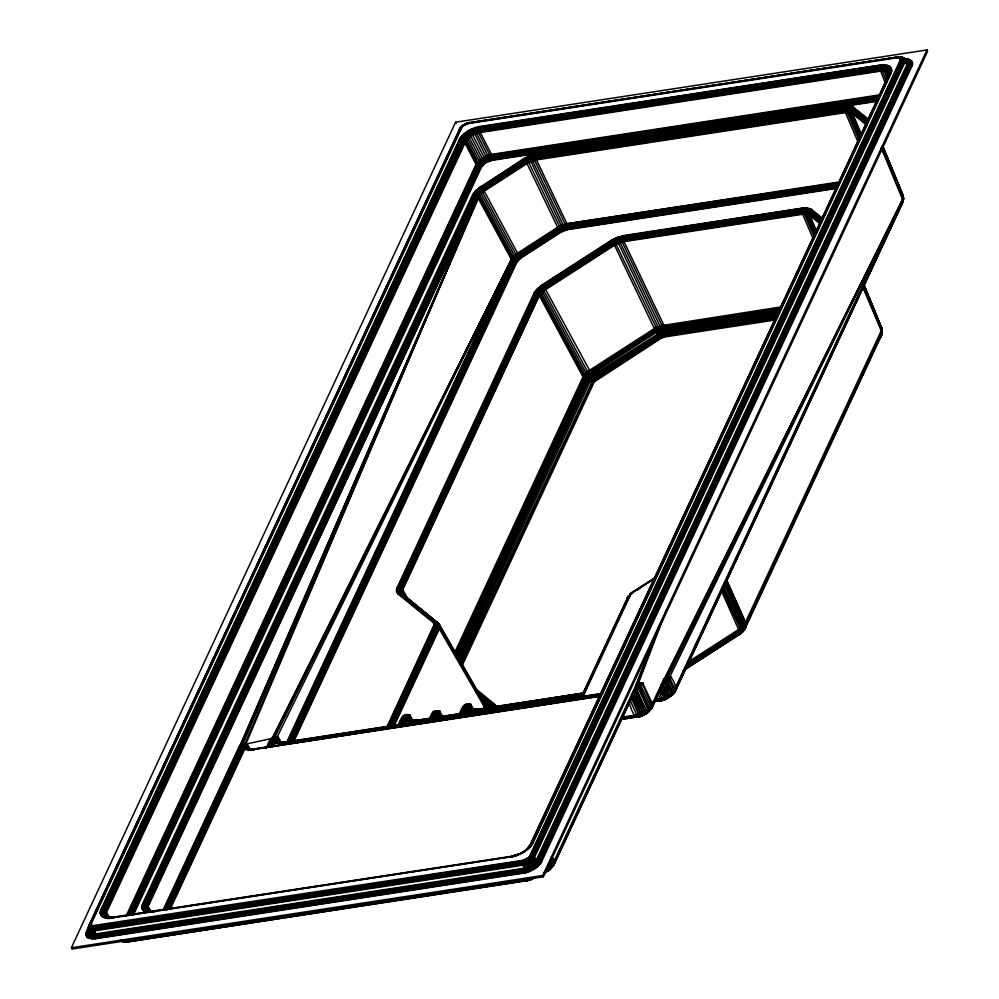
<?xml version="1.0" encoding="UTF-8"?>
<svg xmlns="http://www.w3.org/2000/svg" width="999" height="999" viewBox="0 0 999 999"><rect width="100%" height="100%" fill="white"/><g stroke="black" fill="none" stroke-linecap="round" stroke-linejoin="round"><path stroke-width="1.5" d="M888.561 77.585L888.373 76.998C891.32 71.803 884.727 68.069 880.169 69.805L479.845 131.169L471.965 133.804L465.621 138.724L105.694 911.038L106.493 916.558L104.47 913.123L103.834 909.827L461.988 140.26C465.459 133.878 472.602 130.22 479.545 128.958L879.869 67.595L886.85 68.132L890.234 72.54L531.518 843.668L529.57 847.664L524.512 851.747L518.306 854.907L511.913 856.667L521.728 852.896L526.023 850.012L531.031 843.993L532.729 843.268L890.883 73.701C894.567 67.033 885.651 63.274 880.306 65.11L479.97 126.473C471.765 128.022 463.324 132.355 459.165 139.872L101.011 909.44C97.315 916.108 106.231 919.879 111.588 918.031L514.398 856.268M866.832 124.151L852.334 112.375L846.79 111.014L536.038 158.566L526.361 162.338L483.566 189.897L479.045 193.706L147.34 905.294L148.139 910.813L146.104 909.277L142.482 909.44L141.846 907.292L142.657 903.695L472.564 194.817L475.724 190.422L523.576 158.791L529.782 155.619L536.163 153.871L847.09 106.294L853.583 107.318L869.18 119.805M547.952 870.004L549.2 870.204L550.861 868.793L554.145 864.372L635.951 688.348L638.948 684.727L642.832 683.229L652.359 703.708C653.708 707.966 649.238 711.363 646.166 713.561C634.977 721.353 633.154 714.497 629.095 702.722M549.2 870.204L553.221 865.584L636.013 687.574L639.01 684.128L642.832 683.229L639.285 687.275L633.716 691.196L639.835 687.225L642.832 683.229L638.124 683.953L635.913 686.763L554.345 862.05L550.998 866.52L547.514 869.217L546.291 869.043L551.123 865.346L554.07 861.238L635.651 685.951L638.548 683.004L642.832 683.229L639.835 687.225L649.412 707.816C650.324 714.085 641.47 716.121 636.675 716.982L646.216 713.274L651.51 708.054L648.351 711.738L643.818 714.023M455.507 653.558L583.741 378.022L583.741 375.599L540.272 294.63L536.301 291.658L534.79 291.833L534.003 293.269L396.715 588.511L396.478 591.133L398.226 594.18L433.291 622.652L434.19 624.55L386.813 727.11M816.096 231.768L808.815 214.698L809.14 210.527L810.813 208.978L822.751 218.494M130.494 914.722L478.621 166.708C478.271 159.54 485.114 155.195 491.52 154.37L880.082 94.805M91.521 923.151C85.539 925.361 88.387 937.799 95.879 934.527L524.063 868.893L530.581 866.645L535.851 862.574L907.479 65.06C909.852 59.765 900.336 54.745 896.602 57.892L468.419 123.514C462.824 123.401 474.55 123.177 468.768 122.964C466.496 123.626 463.124 125.325 461.638 127.872L91.521 923.151L91.321 924.687L92.283 925.723L523.151 860.314L529.158 857.092L900.037 60.677L899.724 58.379L896.602 57.892M904.132 59.441C907.741 56.781 915.022 61.551 911.8 66.334L541.683 861.6C538.099 868.056 530.869 871.765 523.826 873.101L95.642 938.735L89.061 938.361L86.975 937.037L87.138 936.163C91.296 933.566 86.651 927.234 91.521 925.099M649.362 710.838L650.649 709.515L650.636 706.455L641.071 685.888L641.87 683.316L640.234 682.767L639.185 686.463L635.576 689.472L634.989 690.883L642.694 712.524L643.793 712.861L651.798 706.018L664.397 679.382L666.857 677.322L670.679 677.035C674.924 681.867 679.145 692.394 670.966 695.529C667.132 698.538 658.366 704.794 656.755 696.153M653.134 701.91L663.024 699.775L662.474 700.386L659.839 700.724L665.671 699.013L671.053 695.853L674.837 691.92L674.787 688.835L669.73 678.171L666.208 682.329L661.338 684.502L667.032 680.282L668.081 676.573L670.679 677.035L667.132 681.093L661.563 685.014C663.91 684.565 673.026 678.246 668.081 676.573L664.123 678.671L652.359 703.708C646.74 714.31 633.041 715.771 622.477 716.895M530.407 847.152L528.334 848.651L531.031 843.993L528.234 848.451L522.527 852.934L512.15 856.255L514.01 856.255L524.512 851.747M899.287 58.104L902.746 57.705L903.533 58.866L903.233 61.226L531.943 858.253L527.822 861.425L522.739 863.173L94.555 928.808L89.773 928.059L89.073 924.987L88.611 930.643L86.076 932.691L86.975 937.037L92.045 938.448L95.817 938.273L524 872.639L532.367 869.767L539.135 864.535L911.188 66.384C913.823 61.963 908.615 58.254 904.47 59.141C909.465 58.042 900.986 61.339 907.891 59.428L909.277 59.903L907.017 60.377L902.609 57.418L897.339 57.03L901.535 57.692L901.96 60.777L530.819 857.579L527.21 860.351L522.764 861.887L94.58 927.522L90.385 926.86L89.96 923.775M868.593 120.255L854.095 108.479L850.711 106.431L849.3 106.831L848.638 111.738L859.827 138.099M814.572 233.953L805.843 213.374L806.518 208.466L810.813 208.978L822.165 218.943M536.163 153.871L536.5 159.902L566.933 223.701L567.27 229.733L560.976 232.193L521.016 257.929L516.908 262.163L294.455 740.134M811.9 209.678L811.3 210.127L807.916 208.079L802.297 208.154L623.651 235.539L623.975 241.571L663.736 324.9L665.172 330.532L664.397 336.975L661.251 338.199L594.305 381.83L461.875 666.283M858.216 142.532L845.166 111.913L845.092 106.518M133.329 915.109L481.443 167.095L485.551 162.862L491.845 160.402L491.77 155.007L480.307 132.505L479.97 126.473M802.297 208.154L802.372 213.549L812.949 238.374M885.526 83.654L880.169 69.805L880.306 65.11M88.524 927.259L88.611 932.654L85.951 935.101L86.563 931.368L94.468 914.385M93.469 926.011L92.258 928.908L92.957 935.339L92.02 938.935L93.856 938.473C95.829 934.427 91.708 929.969 94.193 926.023M89.111 926.985L85.877 933.94L88.474 931.692L89.286 924.525M394.305 725.586L439.31 628.87L439.385 624.775L437 623.463L434.09 623.813M92.045 938.448L90.422 938.186C93.581 934.602 89.048 929.232 92.832 925.911M169.593 909.14L243.943 749.4L244.88 745.853L247.053 743.818L278.197 737.125L281.256 742.232M273.776 745.529L275.649 739.797L278.197 737.125C271.066 734.365 268.007 743.356 266.296 748.426M405.282 723.451L407.167 717.719L409.715 715.047L413.474 721.328M466.296 712.824L468.169 707.092L470.716 704.42L473.701 709.402M861.75 135.115L852.422 113.049L852.759 110.277L854.682 108.029M89.136 928.521C86.776 932.616 92.407 935.027 95.729 933.865L523.913 868.231L530.269 866.046L535.414 862.075L906.992 64.623L907.005 60.877L903.833 58.104L907.991 62.962L912.487 63.761L911.8 66.334C906.68 67.245 905.169 59.765 900.037 60.677M814.135 236.775L804.183 213.361L804.282 207.942L623.463 236.051L616.096 238.249L611.388 240.771L542.557 285.09L536.938 289.847L397.34 588.673L397.34 591.595L398.863 593.831L433.928 622.302L434.902 624.363L387.5 727.06M854.095 108.479L853.583 107.318L844.754 107.617L533.528 155.444L524.288 159.49L481.493 187.038L476.111 191.596L144.056 903.695L146.104 909.277L149.063 912.075C144.63 912.349 140.772 907.754 143.344 903.645L475.499 191.396L481.118 186.651L523.913 159.091L533.566 154.87L847.09 106.294L846.965 111.713L859.39 140.934M474.55 687.874L493.906 703.583L495.516 705.556L494.48 707.005C490.546 708.154 485.664 706.593 484.078 702.572L438.936 623.838L402.684 594.13L397.377 593.319L400.736 592.707L403.509 595.092L402.31 593.331L402.397 589.235L539.91 294.056L545.367 288.973L614.21 244.655L621.815 241.308L804.183 213.361L808.603 214.061L820.491 223.514M721.765 589.173L740.996 629.545L741.233 633.204L683.641 670.479M886.787 82.08L882.179 70.292L882.317 64.898L479.782 126.985C471.915 128.471 463.836 132.617 459.852 139.823L101.698 909.39C98.152 915.783 106.693 919.38 111.826 917.619L514.16 856.268M888.373 76.998L889.672 74.101C891.732 68.132 884.639 65.422 879.894 66.883L479.57 128.247C472.34 129.583 464.91 133.379 461.276 140.022L103.122 909.59C99.575 917.07 109.303 917.432 113.824 917.631M109.553 917.144L105.145 910.564L101.698 909.39L100.474 910.863L101.111 911.013C101.236 917.619 108.516 917.582 113.474 917.319L107.88 917.507L105.906 914.547L106.169 911.563L466.071 139.298L472.302 134.453L480.044 131.868L880.381 70.504L883.853 70.305L887.624 71.578L889.16 75.075L888.298 76.411L889.035 71.428L891.333 68.531L886.413 65.722L880.107 65.622M149.113 911.413L147.552 908.803L147.815 905.818L479.495 194.268L483.928 190.534L526.723 162.974L536.251 159.253L846.965 111.713L852.422 113.049L866.92 124.825M289.635 742.245L515.172 256.743L558.191 228.634L565.559 225.424L837.936 183.566L565.322 224.738L557.817 228.009L514.747 256.144L511.75 260.04L287.325 742.257M250.811 750.099L247.053 743.818L245.042 746.216L244.618 749.35L170.28 909.09M465.909 124.263L467.07 123.164M683.229 670.491L740.796 633.603L744.942 628.995L744.842 623.626L725.961 580.943M888.898 75L887.587 70.205L889.909 66.633M902.497 58.092L909.252 61.763L909.24 66.046L537.45 863.835L531.543 868.393L524.25 870.903L96.066 936.538C90.522 938.61 85.052 932.829 89.435 927.909M94.967 925.948L95.642 938.735M524.812 859.889L528.184 871.59L523.826 873.101L523.151 860.314M529.92 855.956L533.703 856.83L537.899 860.726L532.479 866.32L524.175 869.567L95.991 935.201C92.445 936.438 86.613 933.878 89.011 929.532C86.014 934.127 92.108 937.299 96.054 935.876L524.238 870.241L531.231 867.831L536.888 863.473L908.016 65.459L908.029 61.488L903.271 59.141M267.982 746.178C269.268 741.545 272.415 735.489 278.197 737.125L276.174 739.535L274.45 745.479M398.476 724.937C399.812 719.942 403.296 712.487 409.715 715.047L407.692 717.457L405.969 723.401M430.007 718.768C431.044 714.335 434.503 709.677 439.572 711.113L437.562 713.511L437.137 716.645L433.641 715.933L431.605 713.96L434.702 710.988L439.572 711.113L443.331 717.394M459.478 714.31C460.814 709.315 464.298 701.86 470.716 704.42L468.693 706.83L466.97 712.774M458.853 659.852L588.399 381.493L590.684 378.546L591.333 374.3L656.48 332.367L661.538 329.932L779.907 311.426M129.82 914.397L477.947 166.383L478.509 162.974L484.552 158.341L491.983 155.707L879.008 96.379M479.782 126.985L477.372 127.472L477.897 131.543L489.647 154.77L490.684 160.627M535.976 154.383L533.566 154.87L534.34 159.64L565.059 224.088L566.021 229.982M525.462 850.836L530.644 844.405L529.458 847.864L530.219 846.565L525.486 850.486M623.651 235.539L621.041 236.538L621.815 241.308L661.862 325.312L663.598 330.869L663.773 337.1M546.79 870.828C548.264 872.164 550.499 869.43 549.35 867.919L548.439 863.998M663.473 617.519L638.548 683.004L640.871 683.803L641.096 682.841L641.87 683.154M647.739 712.449L647.964 709.128L639.835 687.225L635.639 689.71L638.361 688.511L642.394 683.791L651.623 705.082C650.461 717.594 629.258 717.107 620.779 719.08M621.828 718.418C632.255 717.232 644.805 716.008 652.047 707.492L663.798 682.167C664.847 679.732 668.019 677.21 669.717 676.972M907.891 59.428L906.28 59.178M91.846 925.449C87.225 927.996 91.871 934.09 87.937 937.037L87.9 937.786L89.048 937.711C92.645 934.44 88.024 928.67 92.283 925.723M88.749 931.468L88.811 929.994L88.124 930.743C85.377 935.726 92.033 938.523 96.029 937.162L524.213 871.528L529.957 869.817L535.289 866.682L539.023 862.824L539.123 861.325L537.899 860.726M668.244 697.04L670.903 696.203L671.141 692.881L675.524 687.449L902.584 199.588L902.971 195.242L882.504 145.804M461.963 127.31L460.164 128.034L459.078 130.207L461.588 126.386L462.949 126.174M541.683 861.6L540.921 862.974L539.023 862.824L537.25 861.875L537.362 860.339M882.379 145.617L902.971 195.242L903.608 198.539L902.946 201.211L674.487 692.494L671.965 695.316L675.599 690.584L902.646 202.71L902.859 195.392L882.754 146.279M472.564 194.817L474.2 193.094L478.471 195.604L512.125 258.179L514.085 260.252L517.395 261.301M534.003 293.269L537.162 288.873L542.207 284.79L611.051 240.459L617.257 237.3L623.463 236.051M527.085 867.432L527.372 863.898L525.649 859.565M512.749 855.768L518.056 855.256L112.1 917.319C107.929 918.643 101.623 914.947 104.508 910.151L462.662 140.584L463.324 136.913L461.026 136.938L459.165 139.872M544.005 872.464C548.351 871.628 558.716 863.735 552.235 857.267M547.502 871.24L553.758 865.022L635.726 689.085L635.651 685.951L656.48 632.504M648.076 710.714L647.802 711.775L652.434 706.83L663.573 682.891L663.498 679.77L668.568 678.596L670.679 677.035L666.857 677.934L664.46 680.219L652.16 706.643M726.648 579.707L745.516 622.377L745.641 627.772L739.934 633.653L685.264 668.868M888.436 75.787L886.525 69.555L888.798 65.922L890.758 67.507L888.361 71.054L889.647 75.812M878.346 339.585L881.505 335.439L881.642 327.934L863.648 284.078M902.859 195.392L901.76 193.619L903.608 198.539L901.722 203.933L902.884 201.985L902.584 199.588L881.33 147.964M481.443 167.095L478.621 166.708L476.286 164.972L464.697 142.557L461.988 140.26L463.823 134.053L465.596 133.192L468.419 136.089L480.794 159.89L484.39 163.674M150.374 911.775L145.617 908.241L146.154 904.407L476.073 195.529L476.735 191.87L481.893 187.512L524.7 159.952L535.764 155.632L844.679 108.279L851.922 108.879L867.619 121.391M486.251 705.531L483.329 701.748L486.251 705.531L485.751 709.228L439.31 628.87L439.91 626.398L438.936 623.838L401.548 593.568L400.075 590.484L537.662 292.17L543.756 286.501L612.599 242.17L621.091 238.449L803.883 210.427L809.964 211.913L822.027 221.716M104.508 910.151L105.182 914.634L107.23 917.357L104.458 915.022L101.136 915.633L103.084 917.219L105.769 916.495L108.741 917.519C105.557 916.995 103.234 913.536 105.145 910.564L464.547 137.7L471.266 132.505L479.582 129.695L879.919 68.332L886.637 68.844L889.497 72.053L889.185 74.425L528.334 848.651M810.002 209.328L809.477 208.429L807.991 209.353L807.329 213.611L815.446 232.755M901.423 203.346L902.696 202.16L902.959 196.303M142.482 909.44L144.131 911.138L149.525 911.762L146.254 908.516L146.791 904.819L477.972 192.67L482.742 188.636L525.536 161.089L535.776 157.08L844.654 108.991L851.623 109.565L867.257 122.053M482.43 701.398L486.888 705.232L487.375 708.791L438.211 623.051L439.31 624.363L402.147 593.793L400.886 591.945L400.886 589.56L538.311 292.545L544.18 287.088L613.024 242.757L621.216 239.173L803.858 211.176L808.616 211.925L820.579 221.428M887.724 76.748L885.189 69.106L886.413 65.722L887.474 65.385L888.024 66.271M877.534 343.032C880.069 337.812 884.565 332.093 880.881 326.086L880.831 328.434L881.38 326.96M653.221 701.41C661.4 700.836 670.154 698.026 675.212 691.233L902.884 201.985L903.258 197.278L882.579 147.065M461.988 140.26L461.276 140.022L462.312 135.477L463.698 134.79L467.694 138.549L478.971 160.539C482.33 168.044 486.588 160.165 492.045 159.89L877.522 100.799M888.773 72.715L888.835 72.065C887.549 68.606 883.079 68.594 880.019 69.081L479.682 130.444L469.73 134.266L463.299 140.996M863.498 283.866L881.642 327.934L881.955 334.178L744.967 628.908L742.769 631.768L740.696 632.479L743.493 630.819L747.327 622.814M168.881 909.09L243.793 746.877L247.053 743.818L242.195 743.693L239.086 746.665L163.436 909.227M272.402 746.89L275.312 739.522L278.197 737.125L277.697 740.621L279.895 742.981L274.5 739.884L272.44 737.399L272.04 738.411C274.363 742.245 279.658 742.981 283.753 742.319L602.659 693.294M404.57 723.401L406.83 717.457L409.715 715.047C403.933 713.423 400.786 719.467 399.5 724.1M128.534 915.409L477.31 165.984L478.059 162.4L478.971 160.539L482.105 158.129L470.492 135.514L467.382 131.393M465.571 712.774L467.832 706.83L470.716 704.42C464.935 702.796 461.788 708.84 460.502 713.473M388.936 727.247L436.401 624.288L435.289 621.94L400.224 593.468L398.813 591.408L398.826 588.736L537.549 290.035L542.932 285.489L611.775 241.159L621.016 237.113L804.17 209.041L809.54 209.89L821.628 219.468M463.848 141.471L465.372 135.802M890.259 68.094L891.645 69.68L889.185 72.615L888.823 75.687M535.639 291.533L535.851 290.347L537.549 290.035L541.283 293.294L584.765 374.288L584.677 379.071L455.794 656.031M685.164 668.119L739.834 632.916L742.457 632.18L739.61 634.44L738.648 634.215L742.831 631.43L742.869 626.111L724.625 584.84M401.923 593.306L403.146 594.567L401.448 592.332L401.935 588.698L538.911 292.994L541.296 290.234L613.436 243.381L621.378 239.897L803.895 211.925L808.503 212.65L820.429 222.128M516.908 262.163L513.399 261.451L511.376 259.478L477.247 196.416L477.472 194.555L483.166 189.261L529.82 159.628L535.876 157.83L844.804 110.477L851.298 111.014L866.857 123.451M403.121 715.946L405.631 718.581L412.325 720.853C410.189 721.103 403.534 713.81 408.628 715.072C407.629 719.992 412.999 721.59 416.995 720.554L417.332 720.978M390.971 726.41L437.287 626.897L437.699 623.651L436.613 622.04L433.291 622.652M392.807 725.898L438.461 627.784L438.336 623.938L436.613 622.04M393.281 726.423L438.936 628.309L438.911 624.313L437.212 622.277L438.474 623.388M889.185 74.425L889.335 70.817L888.536 70.38M879.932 337.038L880.431 337.824L882.105 332.992L880.881 326.086M880.806 336.788L880.806 334.902M88.636 930.569L88.961 925.474L460.164 128.034L88.611 926.947M91.334 923.7L90.185 924.175L90.422 925.898L93.706 927.035L522.976 860.776L526.685 859.49L529.682 857.179L900.661 60.627L900.299 58.054L897.377 57.805M877.746 99.538L492.257 158.629L485.926 160.839L480.806 164.785L480.769 167.145L132.642 915.159M890.846 69.318L890.246 73.851L531.918 844.729C531.73 846.815 522.102 852.222 527.834 848.476M542.207 284.79L545.367 288.973L593.031 376.723L592.944 380.095L460.402 663.461M888.998 73.227L888.348 75.837L889.035 71.428M88.636 926.398L90.297 929.12L94.618 929.482L522.802 863.848L528.146 862.012L532.479 858.678L904.807 60.165L903.233 58.229L900.049 58.729M900.249 59.141L904.707 59.378L904.857 62.4L533.416 859.639L528.783 863.211L523.064 865.184L94.88 930.818L90.26 930.431L88.611 928.645M881.642 327.934L881.443 332.692L745.154 625.249L739.148 630.819L687.087 664.347M882.567 146.004L903.233 196.216L902.846 200.399L675.799 688.274C671.84 695.604 663.286 699.163 655.332 699.937M108.329 917.144L104.645 911.887L101.111 911.013L100.225 912.199L101.648 912.449L460.564 139.872C464.373 132.954 472.115 128.996 479.645 127.585L879.969 66.221C884.502 65.11 890.758 66.683 890.833 72.228L889.672 74.101M151.299 911.575L147.34 905.294L144.056 903.695C136.638 916.82 171.353 908.84 146.678 912.187L144.131 911.138L144.268 910.426L146.903 910.151L149.076 911.325M430.482 719.292C431.668 715.084 434.503 710.264 439.572 711.113L437.025 713.786L436.463 716.695L444.193 716.32L436.039 714.909L432.992 712M106.069 913.373L466.433 139.872L472.614 135.065L480.307 132.505L880.631 71.141L885.539 71.166L888.373 72.39L888.511 75.312L890.434 71.079M484.028 163.399L481.905 166.284L477.51 164.248L465.434 141.221L463.461 139.148L460.801 138.149M484.065 707.055L484.078 702.572M434.19 624.55L437.137 624.412L439.91 626.398L485.439 705.706L484.802 708.179L484.527 705.806L439.76 627.597L437 625.461L434.078 625.349M906.38 60.215L910.376 60.589L909.277 59.903M103.834 909.827C100.624 915.696 108.554 918.543 113.112 917.132L105.969 918.118L103.908 916.97M844.679 108.279L533.616 156.768L525.112 160.502L482.317 188.049L477.372 192.233L145.479 904.083C143.357 907.454 146.166 911.375 149.9 911.475L146.266 910.039M473.251 194.768L475.499 191.396L479.495 194.268L513.136 256.855L515.022 259.041L518.069 260.414M879.869 67.595L886.413 65.722L884.527 65.422L883.64 68.869L887.349 79.321M402.122 718.468L405.881 720.591L408.316 719.455L413.436 720.691L409.54 719.492L409.24 715.484L402.122 718.468L401.748 717.894L408.753 715.659M440.596 717.132L439.073 714.61L439.098 711.538L436.688 713.511L435.751 716.645L438.798 715.484L443.294 716.758L440.222 715.971L437.137 716.645M461.538 714.472L464.148 708.84L466.121 707.617L468.906 706.455L471.403 709.652L470.217 707.916L470.242 704.857L463.124 707.841L462.749 707.267L469.755 705.032L467.744 704.02L470.029 708.403L474.075 709.839L584.54 692.869M867.12 125.462L852.622 113.686L847.202 112.363L536.5 159.902L527.047 163.586L484.253 191.146L479.857 194.855L241.296 744.093L243.369 746.578L248.763 749.675L246.553 747.302L246.578 744.243L239.46 747.227L163.811 909.789M464.323 141.995L467.033 134.39M739.859 634.178L739.148 630.819L721.603 591.121M462.162 126.111L459.19 129.708L460.801 127.198L462.412 126.736M288.449 741.37L512.487 258.753M477.722 196.94L478.533 193.157M594.055 382.267L587.05 380.831L582.991 376.898L539.16 295.379L539.972 291.608M127.984 914.934L478.971 160.539M641.845 683.816L637.899 686.088L634.802 690.297L637.662 686.75L642.832 683.229L634.927 689.809L642.832 683.229L635.576 689.472L640.696 685.489L636.013 687.574M662.062 683.816L661.975 684.565L670.679 677.035L661.438 684.727L665.459 682.504L667.232 676.623L670.679 677.035L667.682 681.043C668.481 678.658 667.22 679.819 663.86 681.393M654.732 578.496L630.619 593.606L630.169 594.992M668.955 697.464L669.517 694.13L675.599 690.584M546.141 872.177C544.855 870.529 543.256 874.962 546.178 872.102M547.739 871.24L548.064 867.906L552.509 866.458L554.145 864.372L549.687 866.67M621.116 719.33L638.061 716.733L642.732 715.034L637.162 717.07L639.847 716.033M661.975 684.565L667.132 680.444L663.798 682.167M662.474 700.386L660.327 700.823L669.33 697.314M523.976 860.151L525.786 872.714M838.198 185.052L565.921 226.873L559.003 229.895L516.171 257.854L291.683 741.408M168.169 908.94L243.369 746.578L247.053 743.818L246.591 745.067L249.6 750.099M271.678 746.74L274.5 739.884L278.197 737.125C273.676 735.813 278.122 742.307 279.895 742.981M403.196 724.662L406.019 717.806L409.715 715.047L409.24 716.295L412.262 721.328M464.86 712.637L467.02 707.18L470.716 704.42L470.242 705.669L472.914 709.827L467.457 707.479L464.96 704.695L463.386 706.168C466.034 710.164 471.728 710.339 475.999 709.914L583.716 693.368M475.499 191.396L478.996 188.137L481.855 191.084L516.221 254.907L519.917 258.691M536.938 289.847L540.434 286.588L543.294 289.535L588.186 372.927L591.795 377.61L595.566 380.532M667.682 681.043L672.577 691.57C674.537 694.367 667.719 698.888 671.253 694.467L670.966 695.529L673.226 692.594L673.089 694.155L671.053 695.853M538.548 288.174L542.544 291.995L586.026 372.989L590.684 378.546L592.17 375.549L662 331.356L778.571 313.149M549.45 869.992L551.186 867.844L549.887 862.686M93.856 938.473L95.817 938.273M879.257 97.852L492.232 157.18L485.252 159.64L479.582 163.986L479.333 166.958L131.206 914.972M464.697 142.557L466.433 136.813M461.276 127.348C461.838 125.737 466.158 123.876 462.387 125.812M164.935 908.903L240.497 746.578L242.907 744.43L245.966 743.843L478.471 195.604M406.181 597.802L402.322 591.058L402.772 589.797L539.91 294.056M642.082 684.552L639.185 686.463L639.285 687.275M511.75 260.04L513.136 256.855L517.532 253.122L557.492 227.385L565.059 224.088L839.01 181.993M811.3 210.127L809.714 212.612L809.627 214.698L816.508 230.981M126.848 915.821L477.697 161.826L466.433 139.872L463.324 136.913M91.633 933.803L92.308 930.931M540.247 863.086L539.897 864.347L537.45 863.835L536.351 863.049L536.725 861.45L533.703 858.178L529.607 856.518M527.085 849.138L530.194 845.404L888.798 74.838L887.799 72.203M907.005 60.877L911.188 61.463L911.388 60.664L910.376 60.589M532.092 843.418L530.869 846.203L525.774 850.074M631.818 593.506L628.371 596.128L627.26 598.276L629.033 596.803L627.484 600.024L627.434 597.752L630.619 593.606M742.769 631.768L744.255 629.183L743.955 624.875L725.074 582.192M553.221 865.584L547.177 871.103M166.796 910.114L242.457 747.002L247.053 743.818L241.795 744.43L239.46 747.227L241.795 748.963L252.335 749.312L599.999 696.016M270.966 746.503L274.113 739.535L277.173 737.499L275.999 737M402.485 724.425L405.631 717.457L409.715 715.047C403.958 714.098 401.461 720.217 399.975 724.625M464.148 712.387L466.633 706.83L470.716 704.42C464.96 703.471 462.462 709.59 460.976 713.998M549.512 869.305L549.8 868.256L548.414 870.241L550.449 868.343L550.062 869.267L548.963 869.13M460.277 660.339L590.322 381.118L593.868 377.797L659.003 335.864L660.389 331.98L659.802 330.607L616.096 238.249L611.051 240.459M526.348 850.049L521.928 852.896L514.572 855.768L517.807 854.932L515.784 855.556M881.518 333.429L881.505 330.931M524.313 879.495C526.236 882.392 530.169 879.832 531.58 878.421L530.369 879.37L534.552 877.347M456.905 656.98L585.801 380.02L589.86 375.374L590.534 373.027L655.681 331.094L661.038 328.521L779.595 309.965M844.892 107.03L852.247 106.781L852.796 107.68L851.398 112.412L861.35 135.914M630.943 593.468L627.21 598.851L628.933 596.266M86.476 933.928L86.326 936.138L87.937 937.037M131.93 915.109L483.616 160.602L482.105 158.129M583.741 378.022L587.499 371.728L589.148 370.529L654.295 328.596L659.927 325.899L781.73 306.818M591.795 377.61L658.166 334.777L659.802 330.607M530.194 845.404L529.557 846.29M465.434 141.221L466.908 137.375M166.121 909.789L241.496 747.539L243.319 745.217C248.526 741.408 241.995 746.815 248.763 749.675M270.292 746.166L273.751 739.148L278.197 737.125C272.527 736.825 270.717 742.994 269.018 747.177M401.81 724.1L405.269 717.07L409.715 715.047C404.046 714.747 402.235 720.916 400.537 725.099M462.812 713.473L466.983 705.831L466.783 704.083L470.716 704.42L465.946 706.006L464.148 708.84L464.785 709.24L477.997 709.927M539.135 864.535L537.762 865.971L534.365 863.161L532.479 860.614L533.116 856.505M478.833 196.179L479.495 194.268M584.677 379.071L588.973 374.163L589.81 371.765L654.944 329.82L660.489 327.16L780.706 308.341M480.744 162.812L480.044 167.095M392.245 725.424L438.336 626.098M439.31 628.87L438.461 627.784L438.911 626.535M438.936 628.309L439.048 625.374M465.097 124.663C461.613 125.674 465.322 123.714 466.433 124.5M88.074 931.605L88.511 930.394M88.736 930.119L89.123 929.045M649.924 710.401L650.836 708.503M537.812 862.262L908.615 65.784L908.615 61.676L904.083 59.653M461.488 126.811L89.298 924.912L90.672 927.834L94.543 928.146L522.727 862.512L527.509 860.876L531.381 857.879L902.596 60.964L902.896 58.741L901.51 57.255M88.499 927.834L90.235 929.782L94.73 930.156L522.914 864.522L528.471 862.612L532.966 859.14L904.37 61.95L903.308 57.855M539.023 862.824L909.889 66.246L909.902 61.751L905.419 59.665M661.251 338.199L657.317 333.604L658.104 331.431L613.686 239.423M888.798 74.838L889.322 73.402M482.954 164.298L482.542 165.434L480.806 164.785L477.697 161.826M537.662 292.17L399.55 588.923L399.55 591.483L400.899 593.456L437.912 623.026M686.201 666.321L739.572 631.955L745.354 626.585L881.618 334.091L881.655 328.996L863.523 284.927M397.24 587.112L400.075 587.499L402.397 589.235L401.785 591.695L402.759 594.293L400.886 591.945L396.478 591.133L397.889 590.109L400.724 590.809L404.47 596.291M476.735 191.87L144.768 903.845L144.031 906.717L144.73 909.115L146.791 910.788L150.986 911.55M86.076 932.691L88.124 930.743M590.684 378.546L592.944 380.095L660.814 336.226L661.438 334.565L660.389 331.98M905.194 59.74L909.028 62.55L911.687 62.5L912.037 61.563L911.188 61.463M641.857 683.491L639.385 682.804L636.738 689.735L644.58 711.513L643.793 712.861L644.43 714.647L648.801 711.563L651.51 708.054M659.352 700.461C661.163 700.099 669.43 700.336 666.957 696.603L665.858 696.278L659.864 687.824M105.694 911.038L105.032 913.523L107.23 917.357M106.169 911.563L105.519 914.01L106.493 916.558M147.34 905.294L146.828 908.89L148.876 911.612L147.278 909.864M150.05 911.525L147.715 907.629L148.189 906.38L478.096 197.502L245.067 743.481M147.815 905.818L147.752 910.301M442.12 717.394L439.11 712.362L439.572 711.113L434.802 712.687L431.693 718.356M655.506 577.347L631.83 592.569L631.605 593.781M664.572 614.61L666.246 610.252M662.187 619.73L637.737 683.391L637.662 686.75L634.927 689.809M638.511 687.187L635.339 689.735L637.062 686.975L636.975 684.003L659.44 625.936M635.726 689.085L636.276 684.852L656.53 632.754M657.654 629.857L659.34 625.524M534.777 863.685L535.414 862.075L533.416 859.639L529.158 857.092M657.604 629.607L659.303 625.274M580.731 695.928L580.044 695.204L414.997 720.541C410.726 720.978 405.032 720.791 402.385 716.795L404.458 715.671C405.557 721.153 428.384 722.839 407.305 718.993M444.193 716.32L440.447 716.807L435.851 715.734L432.242 712.861L433.816 711.388L436.313 714.173L443.294 716.758M243.943 749.4L244.605 748.75L254.333 749.325L246.041 749.213L242.682 748.214L239.723 745.566L241.296 744.093M586.738 374.175L589.148 370.529M655.356 700.436L653.471 701.897M657.317 333.604L656.48 332.367L658.578 327.909M669.929 678.371L670.242 677.597L662.1 684.028M165.497 909.377L240.959 747.09L243.094 744.829L247.053 743.818L240.472 744.717L478.096 197.502L243.119 743.481C243.032 748.438 250.549 749.737 254.67 749.737M645.466 713.573L646.166 713.561L646.341 710.376L636.738 689.735L635.739 689.997M88.649 926.697L91.259 924.212M528.608 857.666L531.593 859.59L530.132 862.424L534.328 868.606L537.762 865.971M239.46 747.227L478.096 197.502M636.975 684.003L638.548 683.004M663.836 682.667C662.824 684.103 667.107 678.92 666.395 676.822L902.584 199.588L669.817 676.822M463.948 137.275L466.058 133.516M656.48 332.367L655.681 331.094L657.991 326.648M71.379 947.751L455.581 122.203L926.985 49.95L927.621 51.249L543.419 876.797L72.015 949.05L71.379 947.751L542.782 875.499L926.985 49.95M95.779 911.55L121.466 856.368M122.79 853.533L181.393 727.597M182.717 724.762L208.404 669.58M209.715 666.745L216.296 652.597M217.62 649.762L303.234 465.809M304.545 462.974L363.161 337.038M364.485 334.203L390.159 279.021M391.483 276.186L417.17 221.004M418.481 218.169L450.099 150.25M451.411 147.415L457.255 135.964M93.069 918.506L95.704 912.836M120.729 859.065L122.702 854.819M125.999 847.751L128.634 842.082M152.997 789.722L155.632 784.065M180.657 730.294L182.63 726.048M212.924 660.951L215.559 655.294M220.829 643.98L222.153 641.146M239.935 602.934L242.557 597.277M247.827 585.951L249.151 583.129M274.837 527.934L276.149 525.112M301.835 469.917L304.47 464.26M327.522 414.735L329.495 410.489M334.765 399.163L336.076 396.341M361.763 341.146L363.087 338.324M388.761 283.129L391.396 277.472M416.421 223.701L418.406 219.455M421.69 212.375L424.325 206.718M448.701 154.358L450.012 151.523M89.635 926.785C83.829 932.217 88.636 940.321 95.941 937.749L524.138 872.115L532.117 869.367L538.586 864.372L910.539 66.359C912.624 62.999 909.477 59.253 905.856 59.465M126.473 915.259L476.673 163.124M268.456 746.703C268.132 740.746 278.134 732.304 279.108 742.12L280.806 742.931L276.273 740.783L273.901 737.312L512.125 258.179M286.288 743.106L511.376 259.478L272.04 738.411M289.011 741.845L512.774 261.039L515.659 257.305L558.591 229.27L565.771 226.136L838.099 184.303M290.971 741.158L514.073 261.775L516.733 258.341L559.428 230.482L566.046 227.597L838.236 185.789M292.407 741.545L515.509 262.163L517.857 259.103L560.252 231.493L566.133 228.933L838.136 187.163M293.768 740.184L516.221 262.213L518.406 259.365L560.639 231.893L566.096 229.495L836.463 187.987M388.211 727.097L435.651 624.275L434.602 622.065L399.538 593.593L398.077 591.445L398.077 588.661L536.301 291.658M390.297 726.086L436.613 626.573L437 623.463L435.964 621.927M454.757 652.434L582.991 376.898L587.499 371.728M429.632 718.194L431.605 713.96L439.572 711.113L435.839 712.512L433.641 715.933L437.562 713.511L440.909 716.47L442.857 716.458L437.162 715.059M458.154 657.792L587.05 380.831L592.17 375.549M461.163 664.972L593.481 381.193L663.074 336.376L775.112 319.043M581.118 697.265L628.121 596.553M581.555 696.965L628.109 596.865L630.968 594.393M581.618 697.452L629.957 594.492M582.192 697.215L629.158 596.291L631.343 593.443M582.829 697.065L630.282 595.279M531.53 843.73L538.124 829.582M539.435 826.76L544.043 816.857M547.34 809.777L565.109 771.59M566.433 768.755L571.041 758.853M574.325 751.785L578.933 741.882M580.257 739.048L592.107 713.586M593.418 710.751L598.026 700.848M601.323 693.781L605.931 683.878M609.228 676.81L619.093 655.581M620.416 652.759L625.024 642.856M628.321 635.776L632.929 625.874M636.213 618.806L652.022 584.852M653.334 582.03L659.914 567.882M661.238 565.047L679.008 526.848M680.331 524.025L686.912 509.877M688.224 507.042L692.831 497.14M694.155 494.318L706.006 468.856M707.317 466.021L713.898 451.873M715.222 449.051L719.829 439.148M723.126 432.067L732.991 410.851M734.315 408.017L738.923 398.114M742.22 391.046L746.827 381.143M750.112 374.076L765.921 340.122M769.205 333.042L773.813 323.139M777.11 316.071L779.744 310.414M781.056 307.58L792.906 282.118M794.23 279.295L800.811 265.147M802.122 262.312L806.73 252.41M810.027 245.342L819.904 224.113M821.215 221.291L827.796 207.143M829.12 204.308L833.728 194.405M837.025 187.337L846.89 166.121M848.213 163.287L854.794 149.138M856.118 146.316L860.726 136.413M864.01 129.333L866.645 123.676M873.888 108.117L867.969 120.854L853.558 109.016L850.786 107.717L850.449 108.367L850.336 112.612L860.701 136.9M875.199 105.282L881.792 91.146M883.104 88.312L887.711 78.409M689.11 661.375L738.586 629.52L744.842 623.626L880.981 331.293L881.443 330.12L863.286 286.064M748.638 619.992L755.219 605.856M756.53 603.034L766.395 581.83M769.68 574.775L774.287 564.885M775.599 562.05L793.356 523.901M796.64 516.833L801.248 506.943M802.559 504.12L820.316 465.971M823.601 458.903L828.208 449.013M829.52 446.191L847.277 408.029M850.574 400.974L855.169 391.084M856.493 388.249L874.237 350.1M466.433 139.872L469.73 134.266M479.857 194.855L480.756 192.957L477.11 189.735M277.198 736.925L511.376 259.478L272.939 737.737L276.174 737.674M668.081 676.573L902.584 199.588L664.822 677.821L664.897 680.781L662.649 684.115L666.358 681.006M511.376 259.478L274.937 737.075L277.51 741.108L281.918 742.769L276.798 741.533L273.651 742.519L270.23 739.972L277.235 737.737M647.24 711.6L646.703 712.699L647.489 712.674M902.584 199.588L665.584 677.21L667.744 678.021L670.679 677.035L663.823 682.479L662.837 684.702L667.744 695.267L666.957 696.603M478.621 166.708L482.092 161.663M655.681 331.094L654.944 329.82L656.093 327.56M911.85 63.699L912.412 62.6L911.687 62.5M530.132 862.424L529.02 860.726L529.67 859.477L527.971 858.203M404.845 714.922L404.458 715.671L408.691 715.421L405.419 715.234L407.792 718.718L410.914 719.967M434.702 710.988L434.315 711.725L439.572 711.113L436.376 713.211L435.027 716.508L437.212 714.647L441.283 716.97L439.96 715.759M465.846 704.295L465.459 705.044L469.692 704.794M672.639 694.055L673.813 693.269L673.801 690.209L668.918 679.707L669.63 678.134M536.138 867.332L534.378 865.796L535.239 864.185M902.834 201.036L903.521 199.4L902.884 197.24M881.655 334.44L880.931 335.801L881.505 335.439M669.68 677.809L664.123 678.671L664.385 681.031L663.186 683.553L665.746 679.907L668.681 677.946M477.31 165.984L482.442 158.741L491.77 155.007L880.344 95.442M532.729 843.268L530.169 845.529M462.662 140.584L463.461 139.148M539.16 295.379L539.448 293.506L543.294 289.535L613.436 243.381L614.972 241.608M539.535 295.954L545.691 289.585L614.535 245.267L622.09 241.945L804.42 213.998L808.815 214.698L819.48 223.164M903.608 198.539L881.418 147.752M477.247 196.416L476.073 195.529L476.873 194.106M476.698 195.941L477.472 194.555M538.686 294.855L537.499 293.981L538.311 292.545M538.124 294.38L538.911 292.994M534.69 293.207L536.113 293.406L538.174 290.309L543.331 285.964L612.175 241.633L621.028 237.762L803.995 209.715L809.14 210.527L821.178 220.08M739.834 632.916L746.028 626.523L742.869 626.111M468.419 123.514L470.417 122.902L466.77 123.601M460.801 127.198L459.403 129.258L461.101 126.973M459.065 130.719L462.437 126.848M518.931 259.528L515.172 256.743L517.532 253.122L483.928 190.534L480.781 186.338M627.434 597.752L628.721 595.779M553.758 865.022L552.547 866.757M480.769 167.145L482.042 165.247M480.344 192.37L482.742 188.636M541.783 290.809L544.18 287.088M675.212 691.233C670.779 697.752 661.688 699.612 654.27 700.749L653.646 701.286L655.381 700.923L654.32 701.81M740.796 633.603L739.21 634.452L745.279 627.847M514.785 262.025L519.892 256.755L559.852 231.019L566.108 228.284L838.211 186.501M551.935 867.12L552.547 866.046L551.773 866.383M512.212 260.564L513.948 258.004M513.399 261.451L515.022 259.041M479.333 166.958L480.806 164.785M111.588 918.031L112.425 917.132L107.417 917.819L112.762 917.07L105.519 917.519L111.151 917.332M130.032 940.496C127.959 943.431 122.989 941.782 120.267 940.534L124.488 941.895L128.883 941.732L120.979 940.958M240.896 745.104L242.969 747.339L247.14 748.738L253.621 748.825L247.927 749.512L250 749.949L253.271 748.763L248.014 749.962L244.618 749.35M274.363 742.669L285.477 742.632L275.786 741.071L273.651 742.519M406.593 720.641L416.995 720.554L405.881 720.591M468.281 709.952C489.41 710.339 465.684 708.878 477.647 709.627L468.281 708.828L466.883 709.964M583.354 694.018L578.159 695.916L582.629 694.842L578.396 695.491L578.983 695.004L582.017 694.792M120.267 940.534L124.488 941.895L128.421 941.82L526.71 880.756L527.859 879.52M638.061 716.733L638.773 715.746M477.947 166.383L479.582 163.986M542.195 291.396L544.605 287.7M476.286 164.972L482.442 158.741M476.76 165.509L478.509 162.974M467.694 138.549L468.818 136.688M515.172 256.743L515.884 254.295M479.32 161.126L480.457 159.303M514.747 256.144L481.118 193.556L483.566 189.897M663.573 682.891L669.692 677.634M239.935 747.751L246.091 744.417M271.079 741.071L277.722 737.549L280.032 742.22M402.597 718.993L408.791 715.771L409.24 716.295M432.455 715.059C443.881 712.612 434.19 707.629 437.562 713.511M463.124 707.841L463.598 708.366L469.755 705.032M578.396 695.491L583.466 693.88L580.981 694.73M535.102 877.484L526.248 880.843L528.933 879.807L527.522 880.094M518.019 257.243L519.043 255.632L517.532 253.122M519.005 258.129L519.892 256.755L519.043 255.632M658.104 331.431L660.814 336.226L662.936 335.302L665.247 332.018L777.122 314.86M528.184 871.59L532.367 869.767L527.822 861.425L528.633 860.214L527.247 858.715M517.057 256.119L518.219 254.37M480.219 162.275L485.789 156.144L472.415 129.171L469.355 130.207L465.596 133.192M405.419 715.234L408.641 715.197M435.277 711.3L435.639 710.764C443.743 712.324 429.995 709.265 438.798 715.484M88.973 925.374L90.185 924.175M100.911 912.537L100.25 913.461L101.099 913.923L105.182 914.634L107.555 918.143M477.659 189.997L478.946 187.612L481.118 186.651M543.693 290.147L545.004 288.336L613.836 244.018L621.578 240.622L804.008 212.662L808.503 213.374L820.404 222.615M534.328 868.606L532.367 869.767M663.124 337.287L660.489 327.16L661.862 325.312M469.155 137.288L470.492 135.514M663.598 330.869L664.972 329.046M658.166 334.777L663.836 332.305L665.172 330.532M482.592 192.308L483.928 190.534M544.03 290.746L545.367 288.973M402.322 591.058L398.826 588.736L397.34 588.673L396.453 589.86L397.152 590.197M663.274 329.408L664.66 327.585M531.143 845.092L528.983 847.077M650.636 706.455L652.722 705.331L648.801 711.563M530.144 845.978L527.01 849.525M397.34 591.595L396.79 592.295L397.914 592.807M662.874 327.959L664.248 326.186M480.457 189.36L481.893 187.512M541.883 287.812L543.331 285.964M101.099 913.923L100.549 914.622L101.673 915.146M560.976 232.193L559.428 230.482L560.651 228.933L528.533 161.9L526.211 157.742L523.576 158.791M662.387 326.586L663.736 324.9M481.63 161.101L487.712 155.369L475.899 132.118L474.887 128.209L477.372 127.472L474.962 128.746M559.428 230.482L558.591 229.27L561.488 226.061L528.621 156.568L526.211 157.742M652.434 706.83L650.799 708.928L646.341 710.376M397.927 587.062L396.715 588.511L397.34 588.673M558.591 229.27L526.723 162.974L529.82 159.628M654.944 329.82L614.21 244.655L617.307 241.296M244.093 743.418L246.366 747.801L251.174 749.862L247.702 748.676M526.723 162.974L525.961 161.701L527.484 159.94M470.117 134.89L471.615 133.154L470.005 130.345M668.918 679.707L663.398 683.091L665.671 681.293M527.047 163.586L528.533 161.9M614.535 245.267L617.607 241.983M557.817 228.009L559.29 226.348M470.816 136.126L479.545 128.958M243.232 749.35L246.278 748.189L251.174 749.862M525.961 161.701L525.112 160.502L526.798 158.716M485.789 156.144L487.874 161.139L486.813 162.125L485.926 160.839L491.983 155.707M483.204 159.99L486.388 157.43M627.709 597.277L629.795 596.141M628.933 595.766L633.903 591.908M529.37 846.89L527.247 848.825L529.408 846.777M481.431 165.06L486.238 161.351L492.182 159.291L877.659 100.2M635.951 688.348L640.009 686.063M523.826 851.448L523.826 852.447M525.924 864.46L527.097 863.273M614.21 244.655L612.175 241.633L613.96 239.872M898.101 57.817L900.249 56.843M485.776 704.52L484.065 702.796L486.888 705.232L489.485 706.031L493.768 705.519L494.817 704.495L487.262 704.807L482.567 701.71M528.846 162.525L530.432 160.976M559.602 226.96L561.188 225.437M275.075 742.707L284.078 742.132L279.158 743.268L280.02 742.319L284.765 742.132L275.761 742.657M467.594 710.014L476.935 709.365L471.678 710.564L472.052 709.802L470.029 708.403M485.926 160.839L472.614 135.065L479.582 129.695M903.446 199.837L902.846 200.399L903.034 198.401L881.755 146.778M242.507 749.213L244.693 747.352L248.252 748.738M405.169 720.441L407.355 718.581L411.413 720.916L407.904 717.082L403.146 719.467M466.171 709.814L468.356 707.954L473.988 709.777L469.692 709.814L471.59 710.114M471.266 132.505L477.335 128.047M527.372 863.898L528.696 866.807L524.238 870.241M554.383 863.636L545.991 871.503M484.902 158.991L491.52 154.37M524.288 864.247L525.474 863.186M897.689 57.418L901.498 57.467M621.366 717.844L637.35 715.321L638.736 714.123L631.655 694.218M487.699 160.639L492.232 157.18M654.907 699.225L660.526 699.063L673.963 692.669L675.824 689.859L669.193 696.078M528.621 156.568L533.566 154.87M616.096 238.249L621.041 236.538M617.919 242.645L623.264 238.761M639.185 686.463L635.551 689.285L641.071 685.888M647.827 711.051L650.224 709.577L650.049 708.84M463.249 125.499L461.063 128.009L90.946 923.288L90.946 925.461L93.918 926.498M461.413 126.636L462.699 125.487M462.949 125.449L461.301 126.96L463.673 125.974M630.369 593.831L632.817 592.669M630.207 594.143L632.092 592.507M670.304 696.503L674.675 691.795M481.293 163.287L487.25 159.453L492.282 157.917L879.307 98.601M530.731 161.601L532.38 160.215L531.093 155.607M241.795 748.963L244.78 746.952L248.776 748.913L254.333 749.325M272.939 742.282L275.924 740.271L280.394 742.519M404.458 720.204L407.442 718.194L409.54 719.492L407.517 714.922L408.603 714.959M465.459 709.577L468.444 707.567L472.427 709.527M551.086 868.368L553.633 864.322L550.874 857.304M637.487 688.124L639.285 686.625M665.334 681.93L667.132 680.444M410.589 720.741L408.691 720.441L415.934 719.992L410.676 721.191L411.538 720.242L416.645 720.254L407.28 720.579M442.557 716.832C444.193 715.634 437.525 717.195 436.588 715.097M474.5 134.166L479.682 130.444M473.613 132.193L475.424 130.707M654.757 701.435L655.381 700.923M472.415 129.171L474.887 128.209M898.738 57.917L902.184 57.33L899.799 56.843M669.655 677.971L663.761 680.581M486.688 158.117L491.77 155.007M487.712 155.369L489.273 160.589L487.874 161.139M473.314 131.518L479.645 127.585M488.936 158.779L492.132 156.431L879.157 97.115M564.722 230.369L563.923 226.698L567.195 224.338L839.272 182.642L566.933 223.701L565.322 224.738M522.802 863.848L524 862.924M522.914 864.522L524.125 863.586M241.121 748.638L245.042 746.216M272.265 741.945L276.174 739.535M403.783 719.867L407.692 717.457M464.785 709.24L468.693 706.83M635.302 689.335L637.824 687.474M663.149 683.141L664.697 682.105L662.949 683.229M522.727 862.512L523.863 861.662M487.999 156.006L489.647 154.77M521.928 852.896L517.045 855.032M275.212 741.121L281.918 742.769M563.923 226.698L532.667 160.851L536.038 158.566M660.489 327.16L620.154 242.52L623.513 240.235M588.186 372.927L589.81 371.765M588.973 374.163L590.534 373.027M589.86 375.374L591.333 374.3M635.551 689.285L637.699 687.749M663.398 683.091L665.546 681.555M531.855 158.829L535.739 156.344L844.654 108.991M476.448 133.429L479.845 131.169M147.552 908.803L144.768 906.842L141.846 907.292L146.254 908.516L147.69 909.877L146.791 904.819M462.337 126.086L463.836 124.825M462.35 126.436L464.048 124.925M240.497 748.226L245.492 745.454L248.689 750.024M271.628 741.545L276.636 738.773L277.56 739.547M433.017 715.521L438.012 712.762L441.208 717.319M645.791 713.711L644.13 714.347M641.783 684.327L635.913 686.763M565.921 226.873L567.557 225.774M465.022 125.187L464.672 124.213L466.071 123.888M93.419 930.294L94.555 928.808M524.175 869.567L525.674 868.568M647.876 712.1L649.15 711.263M549.6 869.63L551.098 868.206M490.696 158.953L492.282 157.917M468.543 706.468L469.692 706.305L471.578 709.352M566.108 228.284L567.694 227.26M407.542 717.095L408.691 716.932L411.338 721.253M93.419 928.258L94.58 927.522M655.744 577.447L631.555 592.994L633.116 592.245M637.025 589.735L642.22 586.376M644.83 584.702L650.037 581.343M652.634 579.67L655.244 577.996M637.125 590.134L639.735 588.461M652.747 580.069L655.356 578.396M685.277 668.581L687.886 666.895M691.795 664.385L695.691 661.875M699.6 659.352L703.508 656.842M707.417 654.333L712.624 650.973M715.222 649.3L717.831 647.627M724.337 643.431L729.545 640.084M732.142 638.398L734.752 636.725M640.534 685.414L641.321 684.914M668.381 679.233L669.168 678.733M531.443 157.417L533.553 156.081M490.709 159.603L492.257 158.629M534.103 158.941L535.876 157.83M621.578 240.622L623.364 239.51M270.604 740.546L277.272 737.849M431.98 714.522L438.648 711.825L438.936 713.536M534.602 160.277L536.251 159.253M622.09 241.945L623.726 240.934M239.086 746.665L243.319 745.217M628.021 598.126L629.233 597.377M460.077 128.496L461.638 127.872M478.396 132.867L480.044 131.868M464.922 124.413L462.512 125.599M547.877 871.091L544.492 872.851M153.746 911.575C156.668 910.913 148.476 912.099 154.071 911.388M547.514 869.217L545.504 870.391L545.791 871.003M546.128 871.877L547.927 870.816M492.182 159.291L489.273 160.589M659.003 335.864L665.209 333.429L777.085 316.283M93.357 929.607L91.196 930.756M641.808 684.153L635.651 685.951M631.655 592.732L633.616 591.695M94.418 935.351L95.879 934.527M674.787 688.835L675.799 688.274M651.623 705.082L652.622 704.52M553.334 862.612L554.345 862.05M880.381 70.504L886.85 68.132M663.423 683.279L665.371 682.192M899.724 58.379L902.746 57.705M880.631 71.141L885.189 69.106M880.169 69.805L885.426 67.645M845.166 111.913L846.79 111.014M802.372 213.549L805.631 211.95M101.985 916.508L105.257 915.896L107.88 917.482L104.52 916.695M398.226 594.18L398.863 593.831M476.898 691.52L492.619 704.283L493.906 703.583M524.213 871.528L526.048 870.529M844.954 111.214L848.438 109.553L851.41 110.29L867.007 122.74M845.416 112.55L846.965 111.713M802.172 212.849L803.895 211.925M802.634 214.186L804.183 213.361M94.418 936.038L95.991 935.201M460.364 128.297L461.326 127.785M477.41 129.37L479.57 128.247M890.234 72.54L891.67 70.941L891.033 70.704M880.019 69.081L881.867 68.119M91.321 924.687L89.298 926.335L89.073 928.133M802.01 212.125L803.858 211.176M667.032 680.282L667.856 679.869M465.946 123.714L463.548 124.875M544.443 872.564L545.854 871.89M879.919 68.332L883.94 66.683M128.421 941.82L121.054 940.446L122.29 941.408L127.934 941.732L525.262 880.494L533.354 877.746L531.83 879.232L525.761 880.743L530.119 879.894M533.491 878.109L527.672 880.369L123.014 941.657M801.91 211.376L803.883 210.427M281.556 742.544L284.415 742.07L281.968 742.344M119.905 940.296L123.764 941.745L127.86 941.632L122.69 940.683L123.839 941.645L129.321 941.483M666.982 697.777L664.36 698.9M643.793 712.861L637.35 715.321L634.802 715.009M92.957 935.339L94.356 934.677M549.55 868.581L552.509 866.458L550.499 860.002M641.833 683.99L636.276 684.852M882.417 70.941L885.214 69.83M542.557 285.09L540.434 286.588M94.243 937.337L96.066 936.538M146.678 912.187L149.063 912.075M847.202 112.363L848.638 111.738M804.42 213.998L809.714 212.612M438.561 711.488L435.489 713.523L434.315 716.258L437.3 714.248L441.77 716.508M433.778 623.176L437.287 622.777M742.881 630.669L741.533 631.243L742.432 631.455M900.274 204.72L901.061 204.383M464.123 705.319L469.667 704.682L466.421 704.607M126.511 941.607L125.162 941.97M653.558 701.66L663.024 699.775M664.36 699.687L665.946 699.075L661.363 700.074L658.091 694.48M642.732 715.034L641.033 716.133L636.188 716.72M91.683 934.452L92.857 934.003M513.798 855.956C512.737 856.33 519.33 852.996 520.042 854.482M126.498 940.471L127.934 941.732L528.933 879.807M465.796 123.764L467.232 123.214M465.834 123.976L467.42 123.364M879.894 66.883L884.527 65.422L882.404 65.397M801.885 209.927L804.17 209.041M673.801 690.209L675.898 689.073L675.087 690.534L672.577 691.57L666.208 682.329L671.141 692.881L664.585 683.553L669.517 694.13L662.837 684.702M552.347 863.985L554.445 862.861L553.633 864.322L551.123 865.346L549.637 862.899M659.602 691.033L664.859 697.614C667.257 700.237 662.612 700.274 661.912 697.864L658.853 691.308M525.824 878.433C526.535 882.117 534.315 879.52 532.892 877.796M667.632 698.313L663.411 699.475L658.403 699.475M644.455 714.56L638.448 716.32M739.934 633.653L741.233 633.204M514.96 855.319L512.437 855.956L517.232 854.644M846.677 108.791L848.725 108.092M884.065 70.941L887.587 70.205M142.745 908.178L142.033 908.416L143.182 910.364L144.268 910.426M673.388 693.331L671.902 694.555L671.89 693.606M848.863 112.375L850.124 111.975M666.395 676.822L669.705 677.297M488.511 157.38L492.132 156.431M662.936 335.302L776.922 317.607M466.833 123.364L470.092 122.69L468.768 122.964M802.11 208.666L806.168 207.904L808.403 208.766M408.728 715.546L403.559 716.333M438.586 711.6L433.416 712.399M469.73 704.919L467.794 705.344M580.806 695.004L583.279 694.268M526.71 880.756L530.269 879.719M514.747 855.481L517.12 854.782M847.189 106.793L849.3 106.831M669.33 696.615L664.859 697.614L665.858 696.278L660.938 685.714L667.744 695.267L668.955 695.441M526.848 879.669L533.541 878.333L127.447 941.47L121.641 940.996M660.801 700.736L662.774 700.162L661.226 700.486M620.217 719.667L639.61 716.408M667.569 698.089L660.526 699.063M111.826 917.619L109.528 917.844M665.834 699.188L658.865 700.049M642.757 715.459L635.701 716.295M900.311 59.615L904.245 59.84L907.492 62.575M252.335 749.312L250 749.949L601.286 695.541M600.187 694.068L281.131 743.256L283.753 742.319M414.997 720.541L412.649 721.178L581.718 694.592L578.983 695.004M475.999 709.914L473.651 710.551L584.103 692.994M902.472 194.368L902.147 195.429M661.912 697.864L657.966 698.763M517.582 854.719L519.842 854.133M581.206 694.567L578.671 695.192C583.99 694.405 578.883 694.355 580.044 695.204M89.773 928.059L90.672 927.834M649.412 707.816L652.659 706.106L650.811 708.254L647.964 709.128L638.361 688.511M890.246 73.851L890.883 73.701M883.765 67.395L887.549 66.833M468.056 122.877L469.455 122.565L468.281 122.802M90.397 935.401L91.658 935.126M644.28 713.973L638.736 714.123L631.093 697.664M533.354 877.746L531.368 878.708M807.329 213.611L808.503 213.374M663.836 332.305L665.247 332.018M849.999 111.276L852.497 110.964M467.707 123.327L899.15 56.831M637.624 716.982L639.31 716.645M527.135 880.506L528.683 880.181M467.869 123.052L469.767 122.577M885.539 71.166L886.6 70.954M120.729 940.596L123.451 940.546M850.336 112.612L852.334 112.375M900.236 60.127C905.356 58.666 907.167 66.221 912.287 65.01M644.068 713.473L640.734 713.398L631.793 694.168M413.074 720.466L415.596 720.054L411.051 720.429L406.73 719.043M244.068 747.801L248.389 749.2L252.934 748.825L250.824 749.038M244.131 744.742L246.066 744.305L241.795 744.43L242.195 743.693L246.004 744.068M469.155 122.665L897.964 56.943L898.925 57.58M468.881 122.852L898.288 57.055L900.261 57.443M491.845 160.402L877.334 101.311M535.776 157.08L848.438 109.553M567.27 229.733L836.275 188.499M807.254 211.451L808.828 211.214M664.397 336.975L776.26 319.83M476.273 709.615L583.891 693.119M475.761 710.326L583.379 693.83M414.76 720.953L581.618 695.354M480.531 711.288L483.616 710.813M278.846 741.982L283.229 742.507L292.807 741.146M295.891 740.684L318.943 737.137M322.028 736.675L345.08 733.141M348.164 732.667L377.372 728.184M380.444 727.722L403.509 724.188M406.581 723.713L429.645 720.179M432.717 719.705L455.781 716.171M458.853 715.696L481.918 712.162M484.99 711.688L540.334 703.209M543.419 702.734L566.47 699.2M569.555 698.726L592.607 695.192M595.691 694.73L600.299 694.018M283.241 743.031L601.485 694.255M255.519 748.775L292.445 743.119M295.517 742.644L298.601 742.182M301.673 741.708L324.75 738.174M327.822 737.699L350.899 734.165M353.971 733.691L409.353 725.199M412.437 724.725L429.358 722.14M432.43 721.665L435.502 721.191M438.586 720.716L461.663 717.182M464.735 716.708L487.812 713.174M490.884 712.699L546.266 704.22M549.338 703.746L572.415 700.212M575.499 699.737L598.576 696.203M252.098 749.725L599.762 696.428M94.655 926.935L522.852 861.3L526.935 859.889L530.244 857.342L901.298 60.664L900.911 57.83L898.026 57.118M128.034 940.234L522.777 879.732M122.69 940.683L126.96 941.046L529.632 879.794L531.805 878.808M668.718 677.622L669.705 677.472M640.871 683.803L641.857 683.653M283.479 742.619L277.347 743.069L273.214 741.233L270.866 738.873M247.927 749.512L246.041 749.213M642.657 715.434L636.75 714.66L629.745 699.6M90.422 938.186L89.048 937.711M127.86 941.632L121.753 941.22M151.96 911.6L154.408 911.325L152.372 911.525M89.273 927.522L90.035 927.434M739.572 631.955L741.508 631.755M474.075 709.839L476.598 709.427M250.424 749.225L252.622 749M898.601 57.268L900.686 56.955M665.172 698.214L662.687 698.451L663.91 697.152L659.615 687.924M464.56 705.706L467.17 708.216L473.988 709.777M640.834 684.128L638.124 683.953M746.141 625.174L743.955 624.875L724.5 582.842M433.778 626.186L438.461 627.784M142.657 903.695L144.056 903.695M101.011 909.44L101.698 909.39M742.919 629.395L740.996 629.545L741.595 627.31L723.988 587.474M277.148 737.387L273.901 737.312M637.35 715.321C641.008 719.018 642.357 714.06 635.239 715.721M466.983 705.831L470.541 708.865L468.306 708.366M408.941 719.417L409.24 720.154M276.273 740.783L277.722 742.22M121.616 940.733L123.426 941.27L122.527 940.721M648.726 709.864L649.5 709.814M741.345 630.731L739.148 630.819L740.159 628.458L722.539 588.623M664.822 677.821L665.971 677.772M808.603 214.061L820.404 222.839M437.4 713.149L439.073 714.61L438.311 712.362M276.024 739.16L279.245 743.206M244.88 745.853L246.553 747.302L245.791 745.067M143.481 905.244L142.183 904.907L143.344 903.645L143.481 905.244L147.715 907.629M247.053 743.818L244.855 743.681M443.768 716.258L439.66 716.033M528.971 879.045L526.436 879.095L528.596 878.471L529.895 879.932M886.787 71.591L887.624 71.578M285.127 742.332L280.507 742.245M851.598 113.049L852.422 113.049M808.815 214.698L809.627 214.698M440.909 716.495L442.944 716.52M413.486 720.267L411.538 720.242L416.283 720.067L412.025 720.167M804.395 208.441L806.518 208.466M492.619 704.283L493.768 705.519L495.516 705.556L495.954 706.755M250.337 749.163L253.983 749.013L249.375 748.938M101.648 912.449L104.47 913.123L105.906 914.547M851.623 109.565L853.109 109.615M277.123 737.262L274.263 736.787M245.991 743.955L243.119 743.481M594.305 381.83L588.973 380.519L583.741 375.599M541.071 861.662L539.123 861.325M898.288 57.055L899.912 57.143M459.852 139.823L461.276 140.022M809.14 210.527L810.776 210.652M882.105 332.754L862.849 287.25M441.895 716.233L444.605 716.495M902.659 198.177L903.358 198.252M440.771 716.033L442.382 716.283M149.9 911.475L147.415 910.751L145.305 911.75L148.202 912.449M745.966 623.776L744.842 623.626L725.474 581.605M645.791 711.688L644.58 711.513L634.989 690.883M124.513 940.696L126.96 941.046M107.193 916.982L109.815 917.469L105.769 916.495M277.173 742.519L279.071 742.819M467.732 708.416L472.052 709.802M278.284 742.045L283.629 742.806L279.395 742.045M252.847 749.912L248.876 749L250.774 749.462M594.642 381.381L588.536 378.658L584.765 374.288M122.577 941.333L124.538 941.657M887.549 70.904L888.361 71.054M473.963 194.817L476.073 195.529M902.072 57.293L904.857 59.028M275.786 741.071L277.422 741.495M244.643 747.751L246.278 748.189M468.169 707.092L470.666 708.865L468.519 704.295L469.605 704.32M244.505 746.478L247.74 749.05L245.242 745.841L245.779 747.577L249.25 749.213M437.025 713.786L440.259 716.345L437.375 710.988L438.474 711.013M275.649 739.797L278.883 742.357L276.386 739.148L276.91 740.896L279.096 742.07M407.167 717.719L411.413 720.916M907.017 60.377L904.919 59.64M595.067 380.944L592.944 380.095M536.113 293.406L537.499 293.981M903.546 57.967L902.609 57.642L904.495 59.328M901.235 56.993L903.096 57.642M410.614 720.004L411.913 720.454M412.325 720.853L410.027 719.779L410.402 720.279M277.51 741.108L280.806 742.931M472.914 709.827L469.255 707.567L468.906 706.455L470.217 707.916L469.455 705.681M475.749 709.802L469.318 708.828L470.242 709.527M245.13 747.477L246.878 748.263L245.492 745.454M481.293 699.138L491.52 707.367M440.472 716.058L442.195 716.92M148.576 911.026L145.429 909.14M902.147 57.642L903.233 58.229M482.417 700.873L490.059 707.217M882.267 331.493L862.736 285.939M246.366 747.801L247.952 748.763M105.857 916.108L107.43 917.07M468.793 708.091L469.942 708.791M148.002 910.826L146.104 909.277M521.803 852.734L521.977 853.533M486.051 704.345L488.136 705.744L488.848 708.129M400.062 592.557L401.548 593.568M278.047 741.433L279.533 742.482M245.592 746.952L248.389 749.175M148.039 910.688L149.525 911.737M487.562 707.479L485.439 705.706M438.174 715.521L439.098 716.208M245.654 748.226L246.578 748.913M400.736 592.707L402.147 593.793M479.183 694.942L491.271 704.757L493.007 707.304M480.232 697.165L490.909 706.081M484.977 703.671L486.888 705.232M742.632 628.171L722.602 586.65M105.082 915.271L106.856 916.857M401.361 592.956L402.684 594.13M485.551 162.862L483.616 160.602M596.116 380.144L593.031 376.723M521.016 257.929L519.892 256.755M536.351 863.049L535.414 862.075M407.542 717.819L408.429 718.818L407.904 717.082L410.726 721.066M439.11 712.362L438.698 714.085L439.523 715.546L438.012 712.762M277.722 738.373L277.322 740.097L278.147 741.558L276.636 738.773M437.749 622.614L439.76 625.312L439.385 624.775M104.458 915.022L101.836 910.988M529.67 859.477L534.378 865.796M611.388 240.771L612.175 241.633M523.913 159.091L525.112 160.502M486.238 707.916L484.527 705.806M142.557 906.792L141.908 906.105L142.757 905.269L144.206 908.004M488.548 705.032L489.485 706.031M487.262 704.807L488.136 705.744M437.4 713.885L438.299 714.884L437.762 713.136L439.885 715.833M531.593 859.59L532.479 860.614M903.833 58.417L905.306 60.552M880.631 326.835L881.455 327.734M468.543 707.192L469.43 708.191L469.255 707.567M276.024 739.897L276.91 740.896M244.892 746.59L245.779 747.577M402.385 593.756L403.509 595.092M483.329 701.748L485.289 704.595M640.247 715.721L639.522 714.697L640.734 713.398L633.603 693.331M245.692 746.328L247.003 748.251M401.935 592.794L404.62 597.377M903.533 197.677L882.392 147.977M402.397 589.235L408.179 599.238M469.155 706.068L470.279 708.341L469.817 705.269L470.079 706.842M408.154 716.695L409.278 718.968M276.835 739.635L277.759 741.046M526.473 859.165L527.822 861.425M661.837 337.849L660.814 336.226M103.971 913.985L102.41 909.44M562.15 231.493L560.651 228.933M642.282 714.934L641.683 713.873L642.694 712.524L633.741 693.281M588.973 380.519L589.822 381.98M148.139 910.813L146.154 904.407M145.467 907.067L146.254 908.516M103.821 912.811L104.608 914.26M590.983 380.244L591.683 381.543M471.615 133.154L472.614 135.065M455.581 122.203L456.218 123.501M542.782 875.499L543.419 876.797M907.379 61.676L908.615 65.784M493.768 705.519L494.48 707.005M146.828 908.89L145.479 904.083M888.548 73.014L889.16 75.075M86.638 935.114L87.138 936.163M469.355 706.93L469.805 707.904M438.211 713.623L438.673 714.597M408.354 717.557L408.803 718.543M246.628 747.739L246.166 744.667L246.416 746.228M726.273 580.369L745.516 622.377M561.488 226.061L563.424 230.881M882.117 330.007L863.673 286.201M620.154 242.52L618.568 237.275M528.696 866.807L530.307 870.766M532.38 160.215L532.667 160.851M587.674 379.757L588.399 381.493M902.222 60.04L902.596 60.964M863.848 284.59L880.294 324.65M882.791 146.865L901.185 192.208M863.835 285.214L880.156 325.324M661.438 334.565L662.474 337.55M408.454 716.295L409.215 718.543M276.935 738.373L277.697 740.621M106.044 915.621L105.145 910.564M586.475 378.858L587.05 380.831M533.416 859.639L534.365 863.161M484.69 704.62L485.751 709.228M903.533 60.39L903.82 61.563M401.298 591.221L400.749 587.824M408.791 715.771L409.078 717.469M585.402 377.847L585.801 380.02M531.843 856.043L532.017 857.055M904.145 60.677L904.37 61.95M909.677 64.848L909.889 66.246M437.699 625.736L437.912 627.31M439.535 625.849L439.76 627.597M402.16 592.245L401.935 588.698M144.768 903.845L144.955 905.506M103.122 909.59L103.309 911.25M907.866 63.986L908.016 65.459M400.075 587.499L400.249 589.198M401.373 588.236L401.461 589.997M594.68 378.746L594.692 380.057M533.703 856.83L533.703 858.178"/></g></svg>
